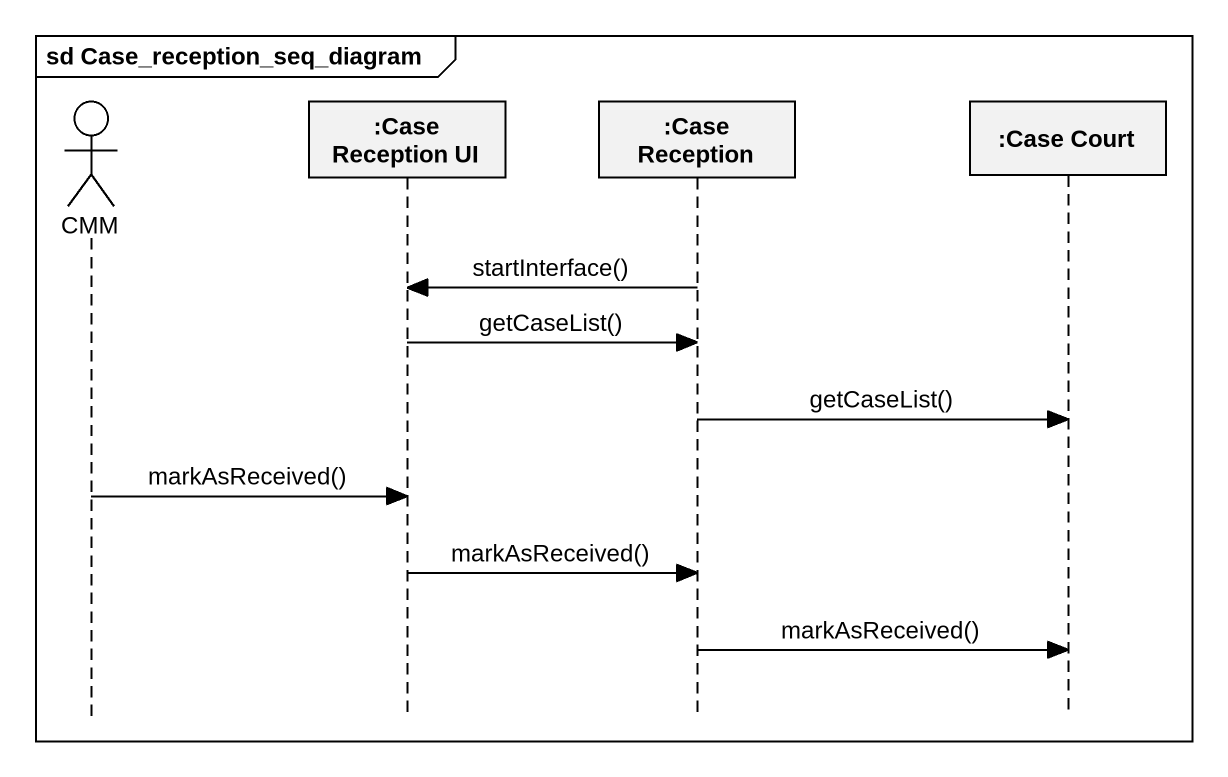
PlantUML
@startuml
mainframe sd Case_reception_seq_diagram
hide footbox
actor CMM
participant ":Case Reception UI" as Case_Reception_UI
participant ":Case Reception" as Case_Reception
participant ":Case Court" as Case_Court

Case_Reception -> Case_Reception_UI : startInterface()
Case_Reception_UI -> Case_Reception : getCaseList()
Case_Reception -> Case_Court : getCaseList()
CMM -> Case_Reception_UI : markAsReceived()
Case_Reception_UI -> Case_Reception : markAsReceived()
Case_Reception -> Case_Court : markAsReceived()
@enduml
